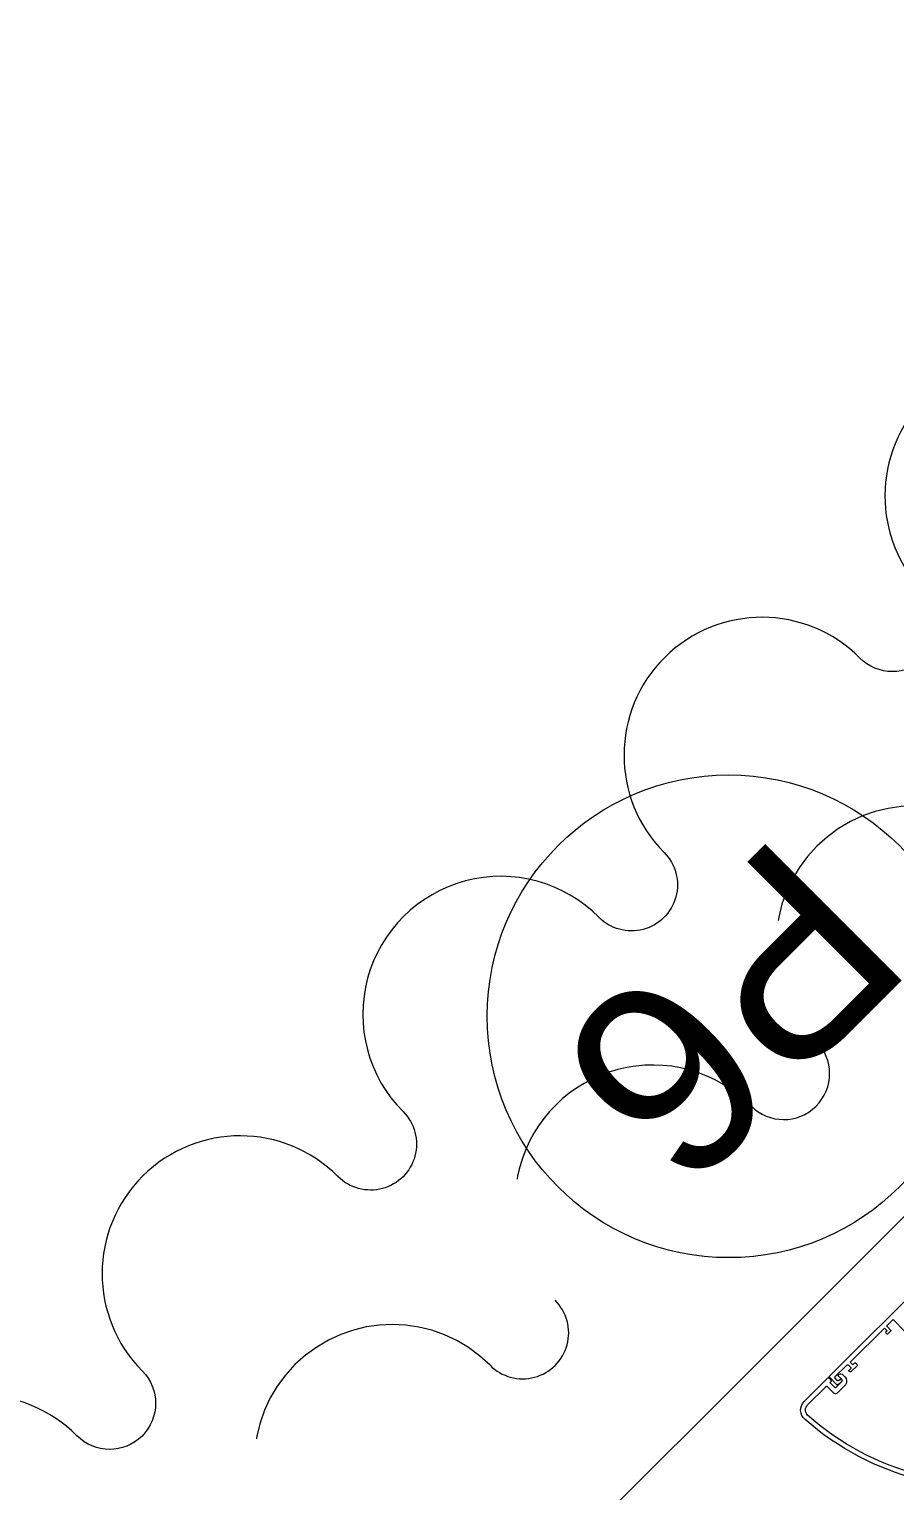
# Model space of a CAD drawing. Header units: centimetres. Extents: x 118932 to 154602, y -32682 to -23521.
# Drawn here: x 138233.1 to 138269, y -26647 to -26586.4 of the extents above; entities that cross this region are included whole.
import ezdxf

# ---------------------------------------------------------------- set-up
doc = ezdxf.new("R2010")
doc.units = ezdxf.units.CM
doc.header["$LTSCALE"] = 50
doc.header["$MEASUREMENT"] = 0
doc.linetypes.add('HIDDEN', pattern=[0.375, 0.25, -0.125])
for name, color, linetype, lineweight, true_color in [('GEN_02_TF_Mobilya', 7, 'Continuous', 5, 0x745e3d), ('GEN_02_TF_Pencere', 7, 'Continuous', 9, 0x6093ac), ('GEN_05_ML_Mermer', 7, 'Continuous', 9, 0x9d8692)]:
    doc.layers.add(name, color=color, linetype=linetype, lineweight=lineweight, true_color=true_color)
doc.styles.add('ARIAL', font='arial.ttf')

# ---------------------------------------------------------------- blocks, each defined once
blk = doc.blocks.new('P6_')
at = {"layer": 'GEN_02_TF_Pencere', "extrusion": (0, 0, -1)}
for p, q in [((86184.391, 12304.435, 0), (86185.772, 12304.435, 0)), ((86185.802, 12304.405, 0), (86185.802, 12304.265, 0)), ((86185.842, 12304.405, 0), (86185.842, 12303.965, 0)), ((86193.812, 12304.431, 0), (86185.872, 12304.435, 0)), ((86186.032, 12304.255, 0), (86186.702, 12304.255, 0)), ((86185.472, 12304.235, 0), (86184.391, 12304.235, 0)), ((86185.502, 12303.816, 0), (86185.502, 12304.205, 0)), ((86186.095, 12303.716, 0), (86185.602, 12303.716, 0)), ((86185.702, 12304.205, 0), (86185.702, 12303.946, 0)), ((86185.772, 12304.235, 0), (86185.732, 12304.235, 0)), ((86185.732, 12303.916, 0), (86186.067, 12303.916, 0)), ((86185.872, 12303.935, 0), (86186.072, 12303.935, 0)), ((86185.982, 12304.085, 0), (86185.982, 12304.205, 0)), ((86186.112, 12304.035, 0), (86186.032, 12304.035, 0)), ((86186.142, 12304.005, 0), (86186.142, 12304.177, 0)), ((86186.305, 12304.115, 0), (86186.305, 12303.966, 0)), ((86186.702, 12304.035, 0), (86186.622, 12304.035, 0)), ((86186.662, 12303.935, 0), (86186.972, 12303.935, 0)), ((86186.752, 12304.205, 0), (86186.752, 12304.085, 0)), ((86186.892, 12304.085, 0), (86186.892, 12304.235, 0)), ((86186.892, 12304.235, 0), (86188.892, 12304.234, 0)), ((86186.992, 12304.085, 0), (86186.892, 12304.085, 0)), ((86187.022, 12303.985, 0), (86187.022, 12304.055, 0)), ((86188.792, 12304.054, 0), (86188.792, 12303.994, 0)), ((86188.892, 12304.084, 0), (86188.822, 12304.084, 0)), ((86188.822, 12303.964, 0), (86188.982, 12303.963, 0)), ((86188.892, 12304.234, 0), (86188.892, 12304.084, 0)), ((86189.012, 12303.993, 0), (86189.012, 12304.203, 0)), ((86189.042, 12304.233, 0), (86189.392, 12304.233, 0)), ((86189.392, 12304.233, 0), (86189.392, 12303.533, 0))]:
    blk.add_line(p, q, dxfattribs=at)
at = {"layer": 'GEN_02_TF_Pencere'}
blk.add_circle((86193.459, 12317.936, 0), 10, dxfattribs=at)
at = {"layer": 'GEN_02_TF_Pencere', "extrusion": (0, 0, -1)}
for centre, radius, start, end in [((-86184.391, 12303.935, 0), 0.5, 354.47873, 89.99998), ((-86185.772, 12304.405, 0), 0.03, 89.99996, 180.00004), ((-86185.772, 12304.265, 0), 0.03, 179.99996, 270.00004), ((-86185.872, 12304.405, 0), 0.03, 0.03305, 45.03297), ((-86185.872, 12304.405, 0), 0.03, 45.03293, 90.03285), ((-86186.032, 12304.205, 0), 0.05, 0.03285, 90.03293), ((-86186.702, 12304.205, 0), 0.05, 90.03284, 180.03293), ((-86195.221, 12304.59, 0), 11.35, 329.28963, 356.44968), ((-86184.391, 12303.935, 0), 0.3, 359.17877, 90.00002), ((-86195.221, 12304.59, 0), 11.15, 329.29706, 356.61144), ((-86185.472, 12304.205, 0), 0.03, 89.99996, 180.00004), ((-86185.602, 12303.816, 0), 0.1, 269.99996, 0.00004), ((-86185.732, 12304.205, 0), 0.03, 359.99996, 90.00004), ((-86185.732, 12303.946, 0), 0.03, 269.99996, 0.00004), ((-86185.872, 12303.965, 0), 0.03, 270.0329, 0.03299), ((-86186.032, 12304.085, 0), 0.05, 270.03285, 0.03293), ((-86186.051, 12304.006, 0), 0.0907, 180.1582, 260.04095), ((-86186.072, 12304.005, 0), 0.07, 180.03282, 270.03291), ((-86186.051, 12303.967, 0), 0.254, 180.15818, 260.04094), ((-86186.112, 12304.005, 0), 0.03, 90.0329, 180.03299), ((-86186.172, 12304.177, 0), 0.03, 359.99985, 61.29067), ((-86186.206, 12304.115, 0), 0.1, 61.2651, 180.02568), ((-86186.622, 12304.005, 0), 0.03, 0.0329, 90.03299), ((-86186.662, 12304.005, 0), 0.07, 270.03286, 0.03295), ((-86186.702, 12304.085, 0), 0.05, 180.03284, 270.03293), ((-86186.972, 12303.985, 0), 0.05, 180.03284, 270.03293), ((-86186.992, 12304.055, 0), 0.03, 90.03281, 180.03289), ((-86188.822, 12304.054, 0), 0.03, 0.03281, 90.03289), ((-86188.822, 12303.994, 0), 0.03, 270.0329, 0.03299), ((-86188.982, 12303.993, 0), 0.03, 180.0329, 270.03299), ((-86189.042, 12304.203, 0), 0.03, 0.03281, 90.03289)]:
    blk.add_arc(centre, radius, start, end, dxfattribs=at)
at = {"layer": 'GEN_05_ML_Mermer', "elevation": 0}
blk.add_lwpolyline([(86121.842, 12288.935), (86121.842, 12306.934), (86259.842, 12306.935), (86259.842, 12288.935)], close=True, dxfattribs=at)
at = {"layer": 'GEN_02_TF_Pencere', "lineweight": 30, "transparency": 33554687, "style": 'ARIAL'}
blk.add_text('P6', height=8, rotation=180, dxfattribs=at).set_placement((86200.492, 12321.919, 0))
blk = doc.blocks.new('DOGRAMA LEVEL 0 E BLOK')
at = {"rotation": 45.28448559245177}
blk.add_blockref('P6_', (-51716.683, -70349.75, 0), dxfattribs=at)
blk = doc.blocks.new('PPBamako_SuiteC_TefrisPlan')
at = {"layer": 'GEN_02_TF_Mobilya', "elevation": 0}
blk.add_lwpolyline([(-118.363, -1476.638, 1), (-115.66, -1473.952, -1), (-107.553, -1465.896, 1), (-104.85, -1463.21, -1), (-96.742, -1455.154, 1), (-94.039, -1452.468, -1), (-96.742, -1455.154, 1), (-104.85, -1463.21, -1), (-107.553, -1465.896, 1), (-115.66, -1473.952, -1), (-118.363, -1476.638, 1), (-126.471, -1484.694, -1), (-129.174, -1487.38, 1), (-137.282, -1495.436, -1), (-139.984, -1498.122, 1), (-148.092, -1506.178, -1), (-150.795, -1508.864, 1.001962), (-158.908, -1516.915, -1.001962), (-161.605, -1519.605, 1), (-169.713, -1527.662, -1), (-172.416, -1530.347, 1), (-180.524, -1538.404, -1)], format="xyb", dxfattribs=at)
at = {"layer": 'GEN_02_TF_Mobilya', "linetype": 'HIDDEN', "elevation": 0}
blk.add_lwpolyline([(-112.06, -1484.456, 1), (-109.357, -1481.77, -1), (-101.249, -1473.714, 1), (-98.546, -1471.028, -1), (-90.438, -1462.972, 1), (-87.736, -1460.286, -1), (-90.438, -1462.972, 1), (-98.546, -1471.028, -1), (-101.249, -1473.714, 1), (-109.357, -1481.77, -1), (-112.06, -1484.456, 1), (-120.167, -1492.512, -1), (-122.87, -1495.198, 1), (-130.978, -1503.254, -1), (-133.681, -1505.94, 1), (-141.788, -1513.996, -1), (-144.491, -1516.681, 1.001962), (-152.604, -1524.733, -1.001962), (-155.302, -1527.423, 1), (-163.409, -1535.48, -1), (-166.112, -1538.165, 1), (-174.22, -1546.222, -1), (-176.923, -1548.907, 0.9832)], format="xyb", dxfattribs=at)

msp = doc.modelspace()

# ---------------------------------------------------------------- block references
at = {"rotation": 359.6887739338809}
msp.add_blockref('DOGRAMA LEVEL 0 E BLOK', (138089.785, -26193.192), dxfattribs=at)

# ---------------------------------------------------------------- next in the draw order: block references
at = {"color": 1}
msp.add_blockref('PPBamako_SuiteC_TefrisPlan', (138407.536, -25114.331, 0), dxfattribs=at)

doc.saveas('drawing.dxf')
